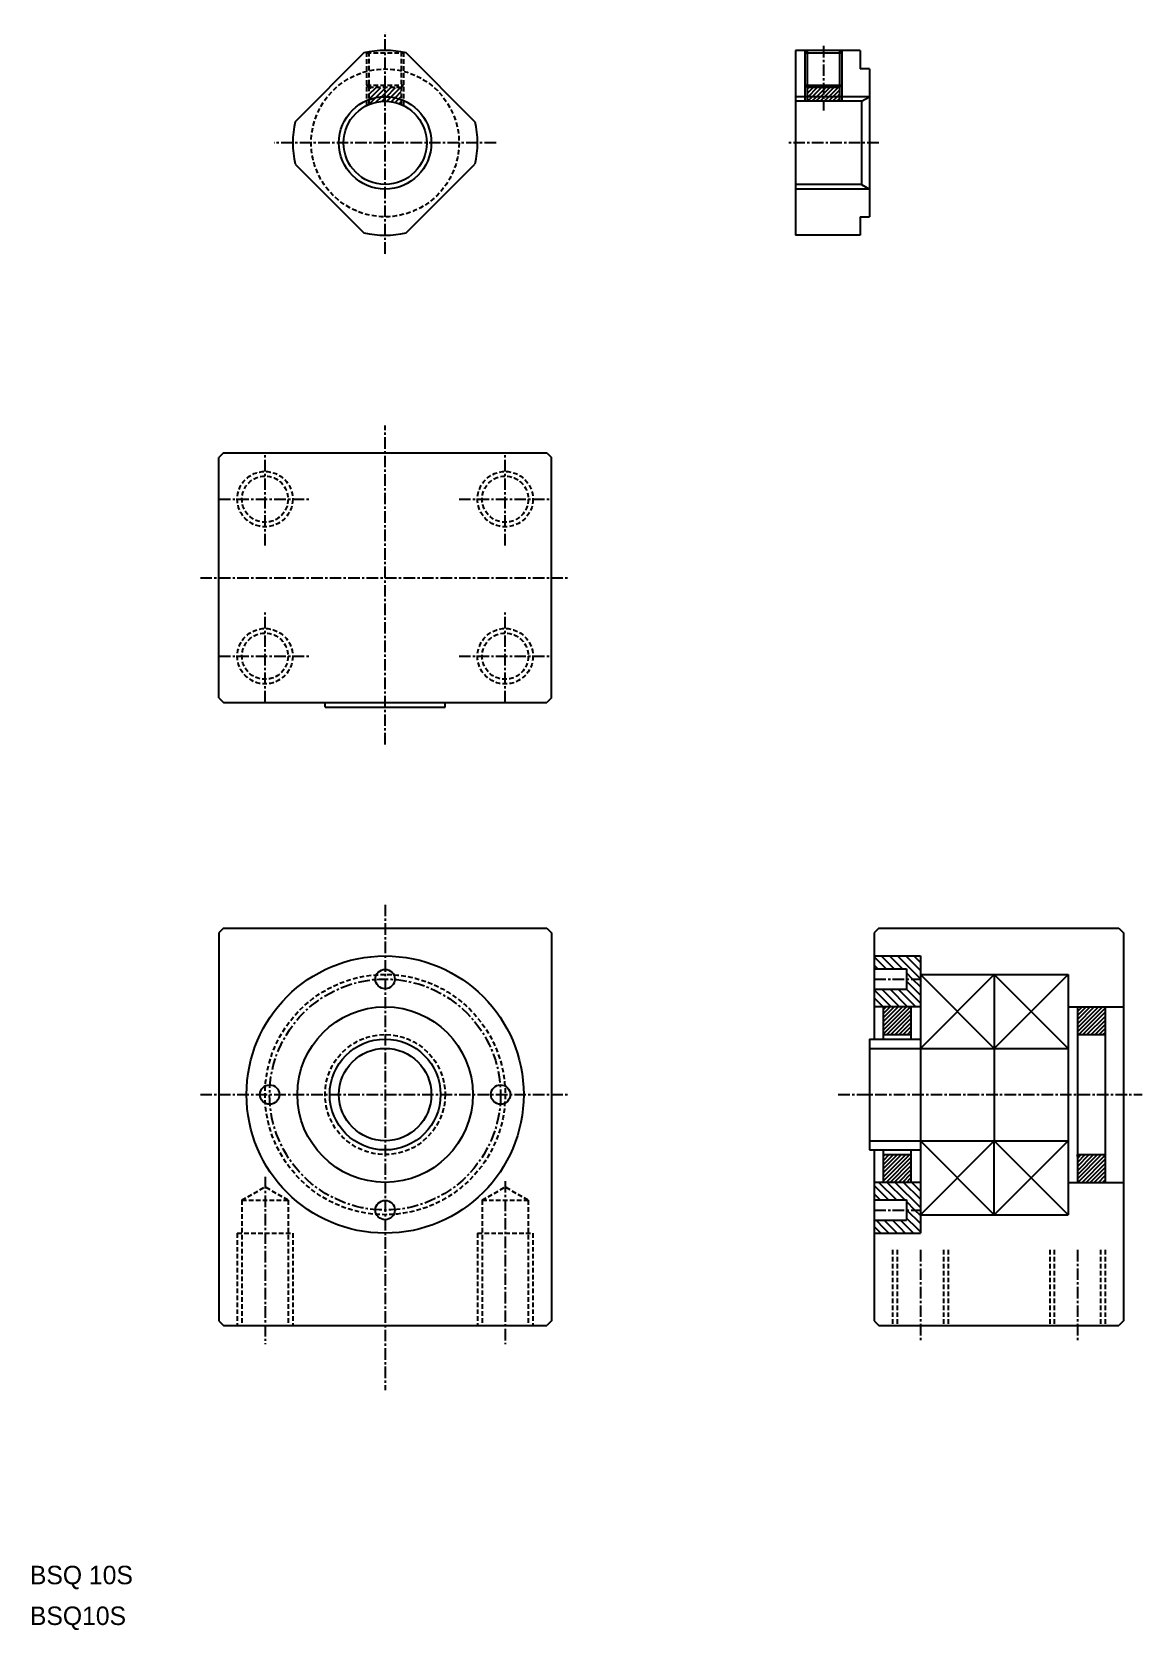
# Model space of a CAD drawing. Extents: x -2 to 118, y 55 to 228.
import ezdxf

# ---------------------------------------------------------------- set-up
doc = ezdxf.new("R2010")
doc.units = 0
doc.linetypes.add('CENTER', pattern=[2, 1.25, -0.25, 0.25, -0.25])
doc.linetypes.add('DASHED', pattern=[0.75, 0.5, -0.25])
doc.layers.get('0').update_dxf_attribs({"linetype": 'CONTINUOUS'})
doc.layers.add('CENTER', color=1, linetype='CENTER')

# ---------------------------------------------------------------- blocks, each defined once
blk = doc.blocks.new('*X28')
at = {"color": 0, "linetype": 'CONTINUOUS'}
for p, q in [((90, 119.43), (92.94, 122.37)), ((90, 119.88), (92.5, 122.37)), ((90, 120.32), (92.05, 122.37)), ((90, 120.76), (91.61, 122.37)), ((90, 121.2), (91.17, 122.37)), ((90, 121.64), (90.73, 122.37)), ((90, 122.09), (90.29, 122.37)), ((90.38, 119.37), (93.02, 122.01)), ((90.82, 119.37), (93.02, 121.56)), ((91.26, 119.37), (93.02, 121.12)), ((91.71, 119.37), (93.02, 120.68)), ((92.15, 119.37), (93.02, 120.24)), ((92.59, 119.37), (93.02, 119.8)), ((90.02, 103.54), (92.85, 106.37)), ((90.02, 103.98), (92.41, 106.37)), ((90.02, 104.42), (91.96, 106.37)), ((90.02, 104.86), (91.52, 106.37)), ((90.02, 105.31), (91.08, 106.37)), ((90.02, 105.75), (90.64, 106.37)), ((90.02, 106.19), (90.2, 106.37)), ((90.29, 103.37), (93.02, 106.1)), ((90.73, 103.37), (93.02, 105.65)), ((91.17, 103.37), (93.02, 105.21)), ((91.62, 103.37), (93.02, 104.77)), ((92.06, 103.37), (93.02, 104.33)), ((92.5, 103.37), (93.02, 103.89)), ((92.94, 103.37), (93.02, 103.44))]:
    blk.add_line(p, q, dxfattribs=at)
blk = doc.blocks.new('*X29')
at = {"color": 0, "linetype": 'CONTINUOUS'}
for p, q in [((111, 119.66), (113.71, 122.37)), ((111, 120.1), (113.27, 122.37)), ((111, 120.54), (112.82, 122.37)), ((111, 120.98), (112.38, 122.37)), ((111, 121.42), (111.94, 122.37)), ((111, 121.87), (111.5, 122.37)), ((111, 122.31), (111.06, 122.37)), ((111.15, 119.37), (114, 122.21)), ((111.59, 119.37), (114, 121.77)), ((112.03, 119.37), (114, 121.33)), ((112.48, 119.37), (114, 120.89)), ((112.92, 119.37), (114, 120.45)), ((113.36, 119.37), (114, 120.01)), ((113.8, 119.37), (114, 119.56)), ((111, 103.75), (113.62, 106.37)), ((111, 104.19), (113.18, 106.37)), ((111, 104.63), (112.73, 106.37)), ((111, 105.07), (112.29, 106.37)), ((111, 105.51), (111.85, 106.37)), ((111, 105.96), (111.41, 106.37)), ((111.06, 103.37), (114, 106.3)), ((111.5, 103.37), (114, 105.86)), ((111.94, 103.37), (114, 105.42)), ((112.39, 103.37), (114, 104.98)), ((112.83, 103.37), (114, 104.54)), ((113.27, 103.37), (114, 104.1)), ((113.71, 103.37), (114, 103.65))]:
    blk.add_line(p, q, dxfattribs=at)
blk = doc.blocks.new('*X30')
at = {"color": 0, "linetype": 'CONTINUOUS'}
for p, q in [((90.29, 126.47), (89, 127.76)), ((89.4, 126.47), (89, 126.88)), ((91.17, 126.47), (89.77, 127.87)), ((92.06, 126.47), (90.66, 127.87)), ((94, 125.41), (91.54, 127.87)), ((94, 126.3), (92.42, 127.87)), ((94, 127.18), (93.31, 127.87)), ((93.16, 125.37), (92.5, 126.03)), ((94, 123.64), (92.5, 125.14)), ((94, 124.53), (93.16, 125.37)), ((90.85, 122.37), (89, 124.22)), ((89.97, 122.37), (89, 123.34)), ((91.74, 122.37), (89.84, 124.27)), ((92.62, 122.37), (90.72, 124.27)), ((93.5, 122.37), (91.6, 124.27)), ((94, 122.76), (92.49, 124.27)), ((89.08, 122.37), (89, 122.46)), ((90.54, 101.47), (89, 103.01)), ((89.66, 101.47), (89, 102.13)), ((91.42, 101.47), (89.52, 103.37)), ((92.31, 101.47), (90.41, 103.37)), ((94, 100.66), (91.29, 103.37)), ((94, 101.55), (92.18, 103.37)), ((94, 102.43), (93.06, 103.37)), ((94, 103.31), (93.94, 103.37)), ((93.41, 100.37), (92.5, 101.28)), ((92.52, 100.37), (92.5, 100.4)), ((94, 98.9), (92.52, 100.37)), ((94, 99.78), (93.41, 100.37)), ((89.22, 98.37), (89, 98.59)), ((90.1, 98.37), (89.2, 99.27)), ((90.99, 98.37), (90.09, 99.27)), ((91.87, 98.37), (90.97, 99.27)), ((92.76, 98.37), (91.86, 99.27)), ((93.64, 98.37), (92.5, 99.51)), ((89.72, 97.87), (89.22, 98.37)), ((90.6, 97.87), (90.1, 98.37)), ((91.49, 97.87), (90.99, 98.37)), ((92.37, 97.87), (91.87, 98.37)), ((93.26, 97.87), (92.76, 98.37)), ((94, 98.01), (93.64, 98.37))]:
    blk.add_line(p, q, dxfattribs=at)
blk = doc.blocks.new('*X24')
at = {"color": 0}
for p, q in [((38.77, 53.09), (40.07, 54.39)), ((38.77, 53.62), (39.54, 54.39)), ((38.77, 54.15), (39.01, 54.39)), ((39.5, 53.29), (40.52, 54.31)), ((40.12, 53.38), (40.52, 53.78)), ((40.52, 53.78), (41.13, 54.39)), ((40.52, 54.31), (40.6, 54.39)), ((40.66, 53.39), (41.66, 54.39)), ((41.15, 53.35), (42.19, 54.39)), ((41.61, 53.27), (42.27, 53.94)), ((38.77, 52.56), (39.5, 53.29)), ((39.52, 52.78), (40.12, 53.38)), ((40.15, 52.88), (40.52, 53.25)), ((40.52, 53.25), (40.66, 53.39)), ((40.69, 52.89), (41.15, 53.35)), ((41.18, 52.84), (41.61, 53.27)), ((41.62, 52.76), (42.02, 53.16)), ((42.02, 53.16), (42.27, 53.41)), ((42.03, 52.63), (42.27, 52.88))]:
    blk.add_line(p, q, dxfattribs=at)

msp = doc.modelspace()

# ---------------------------------------------------------------- linework, layer by layer
for p, q in [((33.77, 225.6), (26.32, 218.15)), ((45.79, 218.15), (38.34, 225.6)), ((80.5, 225.87), (80.5, 205.87)), ((87.5, 225.87), (80.5, 225.87)), ((81.5, 225.87), (81.5, 220.37)), ((81.5, 225.62), (81.75, 225.87)), ((85.5, 225.62), (85.25, 225.87)), ((85.5, 225.87), (85.5, 220.37)), ((87.5, 225.87), (87.5, 223.87)), ((88.5, 223.87), (87.5, 223.87)), ((88.5, 223.87), (88.5, 207.87)), ((81.75, 221.87), (81.5, 222.12)), ((85.25, 221.87), (81.75, 221.87)), ((85.25, 221.87), (85.5, 222.12)), ((87.63, 220.37), (80.5, 220.37)), ((87.63, 220.37), (88.5, 220.87)), ((87.63, 220.37), (87.63, 211.37)), ((26.32, 213.58), (33.77, 206.13)), ((38.34, 206.13), (45.79, 213.58)), ((87.63, 211.37), (80.5, 211.37)), ((87.63, 211.37), (88.5, 210.87)), ((87.5, 207.87), (87.5, 205.87)), ((87.5, 207.87), (88.5, 207.87)), ((87.5, 205.87), (80.5, 205.87))]:
    msp.add_line(p, q)
at = {"color": 3, "linetype": 'DASHED'}
for p, q in [((34.06, 225.67), (34.06, 219.9)), ((34.06, 225.62), (38.06, 225.62)), ((34.31, 225.71), (34.31, 220.01)), ((37.81, 225.71), (37.81, 220.01)), ((38.06, 225.67), (38.06, 219.9)), ((34.06, 222.12), (38.06, 222.12)), ((34.31, 221.87), (34.06, 222.12)), ((37.81, 221.87), (34.31, 221.87)), ((37.81, 221.87), (38.06, 222.12)), ((20.56, 101.43), (23.06, 102.87)), ((25.56, 101.43), (23.06, 102.87)), ((46.56, 101.43), (49.06, 102.87)), ((51.56, 101.43), (49.06, 102.87)), ((20.56, 101.43), (20.56, 87.87)), ((20.56, 101.43), (25.56, 101.43)), ((25.56, 101.43), (25.56, 87.87)), ((46.56, 101.43), (46.56, 87.87)), ((46.56, 101.43), (51.56, 101.43)), ((51.56, 101.43), (51.56, 87.87)), ((20.06, 97.87), (26.06, 97.87)), ((20.06, 97.87), (20.06, 87.87)), ((26.06, 97.87), (26.06, 87.87)), ((46.06, 97.87), (52.06, 97.87)), ((46.06, 97.87), (46.06, 87.87)), ((52.06, 97.87), (52.06, 87.87)), ((91, 96.05), (91, 87.87)), ((91.5, 96.05), (91.5, 87.87)), ((96.5, 96.05), (96.5, 87.87)), ((97, 96.05), (97, 87.87)), ((108, 96.05), (108, 87.87)), ((108.5, 96.05), (108.5, 87.87)), ((113.5, 96.05), (113.5, 87.87)), ((114, 96.05), (114, 87.87))]:
    msp.add_line(p, q, dxfattribs=at)
at = {"color": 3}
for p, q in [((81.5, 225.62), (85.5, 225.62)), ((81.75, 225.87), (81.75, 220.37)), ((85.25, 225.87), (85.25, 220.37)), ((81.5, 222.12), (85.5, 222.12)), ((81.75, 221.22), (82.39, 221.87)), ((81.75, 221.67), (81.94, 221.87)), ((81.84, 220.87), (82.84, 221.87)), ((82.29, 220.87), (83.29, 221.87)), ((82.74, 220.87), (83.5, 221.62)), ((83.5, 221.17), (84.19, 221.87)), ((83.5, 221.62), (83.74, 221.87)), ((83.5, 221.85), (83.52, 221.87)), ((83.64, 220.87), (84.64, 221.87)), ((84.09, 220.87), (85.09, 221.87)), ((84.54, 220.87), (85.25, 221.58)), ((88.5, 220.87), (80.5, 220.87)), ((81.75, 220.77), (81.84, 220.87)), ((81.79, 220.37), (82.29, 220.87)), ((82.24, 220.37), (82.74, 220.87)), ((82.69, 220.37), (83.19, 220.87)), ((83.14, 220.37), (83.5, 220.73)), ((83.19, 220.87), (83.5, 221.17)), ((83.5, 220.73), (83.64, 220.87)), ((83.59, 220.37), (84.09, 220.87)), ((84.04, 220.37), (84.54, 220.87)), ((84.49, 220.37), (84.99, 220.87)), ((84.93, 220.37), (85.25, 220.68)), ((84.99, 220.87), (85.25, 221.13)), ((85.16, 220.37), (85.25, 220.46)), ((88.5, 210.87), (80.5, 210.87))]:
    msp.add_line(p, q, dxfattribs=at)
at = {"color": 7, "linetype": 'CONTINUOUS'}
for p, q in [((18.56, 182.31), (18.06, 181.81)), ((18.06, 155.81), (18.06, 181.81)), ((18.56, 182.31), (53.56, 182.31)), ((53.56, 182.31), (54.06, 181.81)), ((54.06, 155.81), (54.06, 181.81)), ((18.06, 155.81), (18.56, 155.31)), ((54.06, 155.81), (53.56, 155.31)), ((18.56, 155.31), (53.56, 155.31)), ((29.56, 154.81), (29.56, 155.31)), ((29.56, 154.81), (42.56, 154.81)), ((42.56, 154.81), (42.56, 155.31)), ((18.56, 130.87), (18.06, 130.37)), ((18.06, 130.37), (18.06, 88.37)), ((18.56, 130.87), (53.56, 130.87)), ((53.56, 130.87), (54.06, 130.37)), ((54.06, 130.37), (54.06, 88.37)), ((89.5, 130.87), (89, 130.37)), ((89, 130.37), (89, 118.87)), ((89.5, 130.87), (115.5, 130.87)), ((115.5, 130.87), (116, 130.37)), ((116, 130.37), (116, 88.37)), ((89, 127.87), (94, 127.87)), ((89, 126.47), (92.5, 126.47)), ((92.5, 126.47), (92.5, 124.27)), ((94, 127.87), (94, 97.87)), ((94, 125.87), (110, 125.87)), ((102, 125.87), (102, 107.87)), ((110, 125.87), (110, 99.87)), ((89, 124.27), (92.5, 124.27)), ((94, 122.37), (89, 122.37)), ((90, 118.87), (90, 122.37)), ((93.02, 118.87), (93.02, 122.37)), ((110, 122.37), (115.93, 122.37)), ((111, 122.37), (111, 103.37)), ((114, 122.37), (114, 120.37)), ((114, 121.37), (114, 103.37)), ((90, 119.37), (93.02, 119.37)), ((110.98, 119.37), (114, 119.37)), ((111, 119.57), (111, 119.37)), ((88.5, 118.87), (88.5, 106.87)), ((88.5, 118.87), (94, 118.87)), ((88.5, 117.87), (110, 117.87)), ((94, 117.87), (110, 117.87)), ((88.5, 107.87), (110, 107.87)), ((94, 107.87), (110, 107.87)), ((102, 99.87), (102, 107.87)), ((88.5, 106.87), (94, 106.87)), ((89, 106.87), (89, 88.37)), ((90.02, 103.37), (90.02, 106.87)), ((90.02, 106.37), (93.02, 106.37)), ((93.02, 103.37), (93.02, 106.87)), ((111, 106.17), (111, 106.37)), ((111, 106.37), (114, 106.37)), ((94, 103.37), (89, 103.37)), ((110, 103.37), (115.93, 103.37)), ((89, 101.47), (92.5, 101.47)), ((92.5, 101.47), (92.5, 99.27)), ((89, 99.27), (92.5, 99.27)), ((94, 99.87), (110, 99.87)), ((89, 97.87), (94, 97.87)), ((18.06, 88.37), (18.56, 87.87)), ((54.06, 88.37), (53.56, 87.87)), ((89, 88.37), (89.5, 87.87)), ((116, 88.37), (115.5, 87.87)), ((18.56, 87.87), (53.56, 87.87)), ((89.5, 87.87), (115.5, 87.87))]:
    msp.add_line(p, q, dxfattribs=at)
at = {"color": 3, "linetype": 'CONTINUOUS'}
for p, q in [((94, 125.87), (102, 117.87)), ((102, 125.87), (94, 117.87)), ((102, 125.87), (110, 117.87)), ((110, 125.87), (102, 117.87)), ((94, 107.87), (102, 99.87)), ((102, 107.87), (94, 99.87)), ((102, 107.87), (110, 99.87)), ((110, 107.87), (102, 99.87))]:
    msp.add_line(p, q, dxfattribs=at)
at = {"color": 3, "linetype": 'DASHED'}
for centre, radius in [((36.06, 215.87), 8), ((23.06, 177.31), 3), ((49.06, 177.31), 3), ((23.06, 177.31), 2.5), ((49.06, 177.31), 2.5), ((23.06, 160.31), 3), ((23.06, 160.31), 2.5), ((49.06, 160.31), 3), ((49.06, 160.31), 2.5), ((36.06, 112.87), 13), ((36.06, 112.87), 6.5)]:
    msp.add_circle(centre, radius, dxfattribs=at)
at = {"color": 3}
msp.add_circle((36.06, 215.87), 5, dxfattribs=at)
msp.add_circle((36.06, 215.87), 4.5)
at = {"color": 7, "linetype": 'CONTINUOUS'}
for centre, radius in [((36.06, 112.87), 15), ((36.06, 125.37), 1.05), ((36.06, 112.87), 9.5), ((36.06, 112.87), 6), ((36.06, 112.87), 5), ((23.56, 112.87), 1.05), ((48.56, 112.87), 1.05), ((36.06, 100.37), 1.05)]:
    msp.add_circle(centre, radius, dxfattribs=at)
for start, end in [(76.7883, 103.2117), (166.7883, 193.2117), (346.7883, 13.2117), (256.7883, 283.2117)]:
    msp.add_arc((36.06, 215.87), 10, start, end)
at = {"layer": 'CENTER', "color": 1, "linetype": 'CENTER'}
for p, q in [((36.06, 203.86), (36.06, 227.87)), ((83.5, 226.37), (83.5, 219.37)), ((48.07, 215.87), (24.05, 215.87)), ((89.5, 215.87), (79.5, 215.87)), ((36.06, 150.76), (36.06, 185.28)), ((23.06, 172.31), (23.06, 182.31)), ((49.06, 172.31), (49.06, 182.31)), ((18.06, 177.31), (28.06, 177.31)), ((44.06, 177.31), (54.06, 177.31)), ((16.06, 168.81), (56.06, 168.81)), ((23.06, 155.31), (23.06, 165.31)), ((49.06, 155.31), (49.06, 165.31)), ((18.06, 160.31), (28.06, 160.31)), ((44.06, 160.31), (54.06, 160.31)), ((36.06, 133.42), (36.06, 80.87)), ((89, 125.37), (94, 125.37)), ((16.06, 112.87), (56.06, 112.87)), ((85.12, 112.87), (118, 112.87)), ((23.06, 103.95), (23.06, 85.87)), ((49.06, 103.51), (49.06, 85.87)), ((89, 100.37), (94, 100.37)), ((94, 96.05), (94, 86.16)), ((111, 96.05), (111, 86.16))]:
    msp.add_line(p, q, dxfattribs=at)
msp.add_circle((36.06, 112.87), 12.5, dxfattribs=at)

# ---------------------------------------------------------------- block references
at = {"color": 3, "linetype": 'CONTINUOUS'}
for name, p in [('*X24', (-4.46, 167.48)), ('*X30', (0, 0)), ('*X28', (0, 0)), ('*X29', (0, 0))]:
    msp.add_blockref(name, p, dxfattribs=at)

# ---------------------------------------------------------------- texts
at = {"color": 7, "linetype": 'CONTINUOUS'}
for s, p in [('BSQ 10S', (-2.39, 59.87)), ('BSQ10S', (-2.39, 55.46))]:
    msp.add_text(s, height=2, dxfattribs=at).set_placement(p)

doc.saveas('drawing.dxf')
